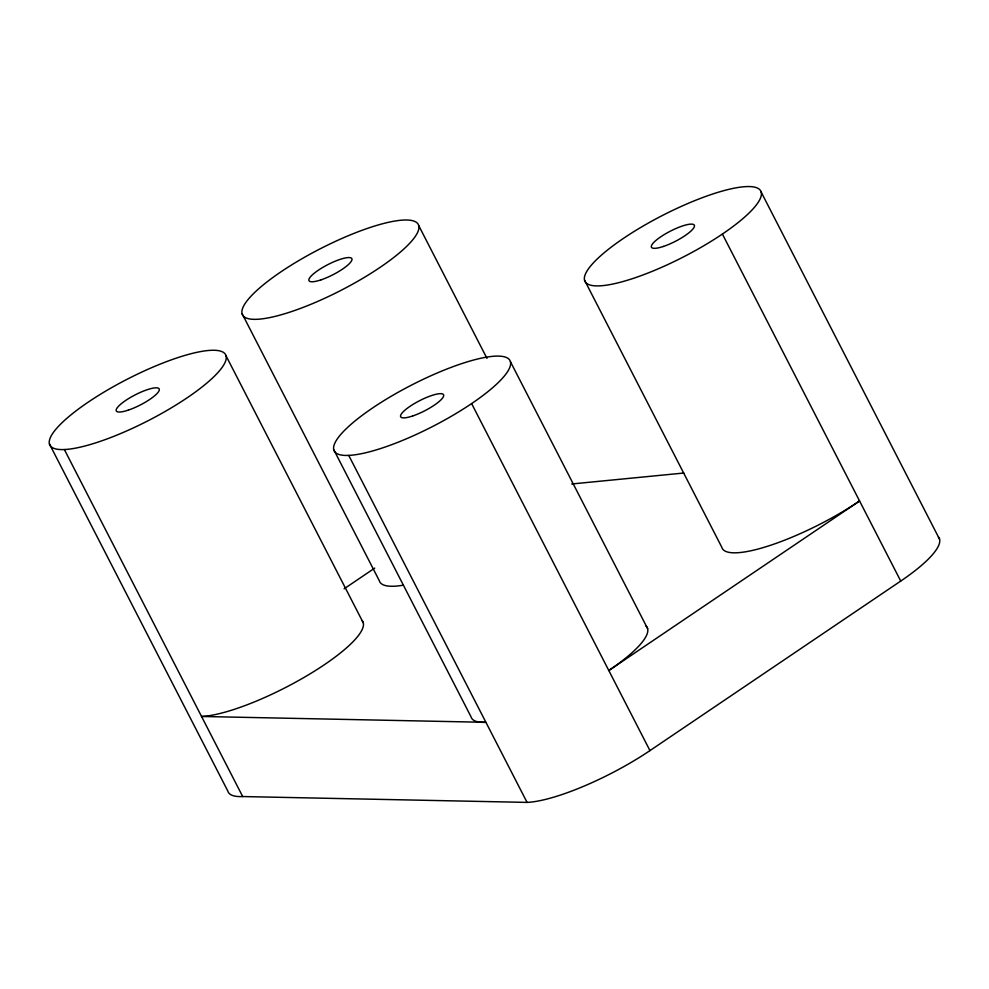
<?xml version="1.0" encoding="UTF-8"?>
<svg xmlns="http://www.w3.org/2000/svg" width="989" height="989" viewBox="0 0 989 989"><rect width="100%" height="100%" fill="white"/><g stroke="black" fill="none" stroke-linecap="round" stroke-linejoin="round"><path stroke-width="1.48" d="M344.11 588.814L374.732 568.106M49.45 443.987L227.791 790.99A98.813 23.229 -27.2 0 0 242.701 796.553L527.075 802.4A98.813 23.229 -27.2 0 0 649.958 750.602L900.732 581.062A98.813 23.229 -27.2 0 0 938.425 537.027M571.716 483.98L683.832 473.026M761.209 192.163A98.813 23.229 -27.2 0 1 634.085 278.107A98.813 23.229 -27.2 0 1 623.416 238.398A98.813 23.229 -27.2 0 1 761.209 192.163L939.55 539.178M722.39 234.047L900.732 581.062M584.598 280.283L721.785 547.214A98.813 23.229 -27.2 0 0 859.577 500.978L608.804 670.517A98.813 23.229 -27.2 0 0 645.57 625.592M510.435 361.702A98.813 23.229 -27.2 0 1 383.312 447.646A98.813 23.229 -27.2 0 1 372.643 407.938A98.813 23.229 -27.2 0 1 510.435 361.702L647.622 628.633M418.73 225.603A98.813 23.229 -27.2 0 1 291.607 311.547A98.813 23.229 -27.2 0 1 280.938 271.839A98.813 23.229 -27.2 0 1 418.73 225.603L486.971 358.389M471.617 403.586L649.958 750.602M348.734 455.385L527.075 802.4M333.825 449.822L471.011 716.753A98.813 23.229 -27.2 0 0 485.92 722.316L201.546 716.469A98.813 23.229 -27.2 0 0 308.086 675.042A98.813 23.229 -27.2 0 0 362.122 620.635M242.12 313.723L379.294 580.654A98.813 23.229 -27.2 0 0 403.45 585.167M226.061 355.855A98.813 23.229 -27.2 0 1 98.937 441.799A98.813 23.229 -27.2 0 1 88.268 402.103A98.813 23.229 -27.2 0 1 226.061 355.855L363.247 622.786M64.359 449.538L242.701 796.553M320.955 279.875A24.082 5.662 -27.2 0 0 351.948 258.92A24.082 5.662 -27.2 0 0 318.359 270.195A24.082 5.662 -27.2 0 0 320.955 279.875M412.673 415.973A24.082 5.662 -27.2 0 0 443.653 395.019A24.082 5.662 -27.2 0 0 410.064 406.294A24.082 5.662 -27.2 0 0 412.673 415.973M128.298 410.126A24.082 5.662 -27.2 0 0 159.278 389.184A24.082 5.662 -27.2 0 0 125.69 400.446A24.082 5.662 -27.2 0 0 128.298 410.126M663.446 246.434A24.082 5.662 -27.2 0 0 694.426 225.48A24.082 5.662 -27.2 0 0 660.837 236.754A24.082 5.662 -27.2 0 0 663.446 246.434"/></g></svg>
